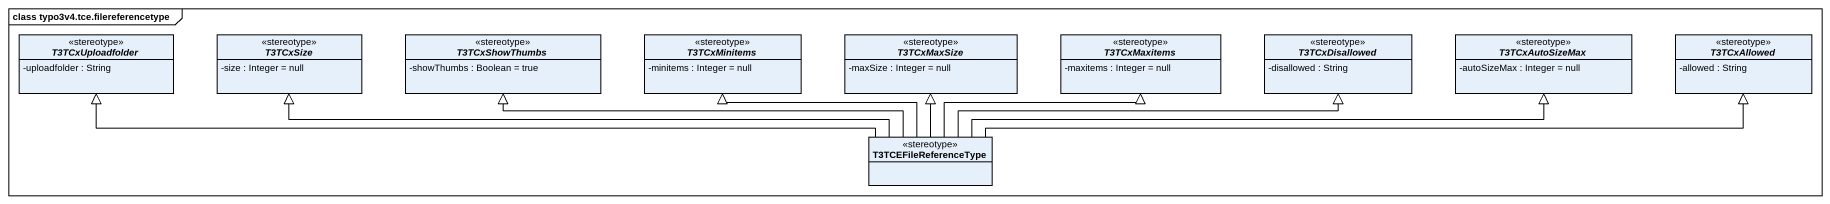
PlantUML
@startuml
mainframe class typo3v4.tce.filereferencetype
hide circle
hide empty members
skinparam classAttributeIconSize 0
abstract class T3TCxUploadfolder <<stereotype>> {
  -uploadfolder : String
}
abstract class T3TCxSize <<stereotype>> {
  -size : Integer = null
}
abstract class T3TCxShowThumbs <<stereotype>> {
  -showThumbs : Boolean = true
}
abstract class T3TCxMinitems <<stereotype>> {
  -minitems : Integer = null
}
abstract class T3TCxMaxSize <<stereotype>> {
  -maxSize : Integer = null
}
abstract class T3TCxMaxitems <<stereotype>> {
  -maxitems : Integer = null
}
abstract class T3TCxDisallowed <<stereotype>> {
  -disallowed : String
}
abstract class T3TCxAutoSizeMax <<stereotype>> {
  -autoSizeMax : Integer = null
}
abstract class T3TCxAllowed <<stereotype>> {
  -allowed : String
}
class T3TCEFileReferenceType <<stereotype>>
T3TCEFileReferenceType -left-|> T3TCxUploadfolder
T3TCEFileReferenceType -left-|> T3TCxSize
T3TCEFileReferenceType -left-|> T3TCxShowThumbs
T3TCEFileReferenceType -left-|> T3TCxMinitems
T3TCEFileReferenceType -up-|> T3TCxMaxSize
T3TCEFileReferenceType -right-|> T3TCxMaxitems
T3TCEFileReferenceType -right-|> T3TCxDisallowed
T3TCEFileReferenceType -right-|> T3TCxAutoSizeMax
T3TCEFileReferenceType -right-|> T3TCxAllowed
@enduml
